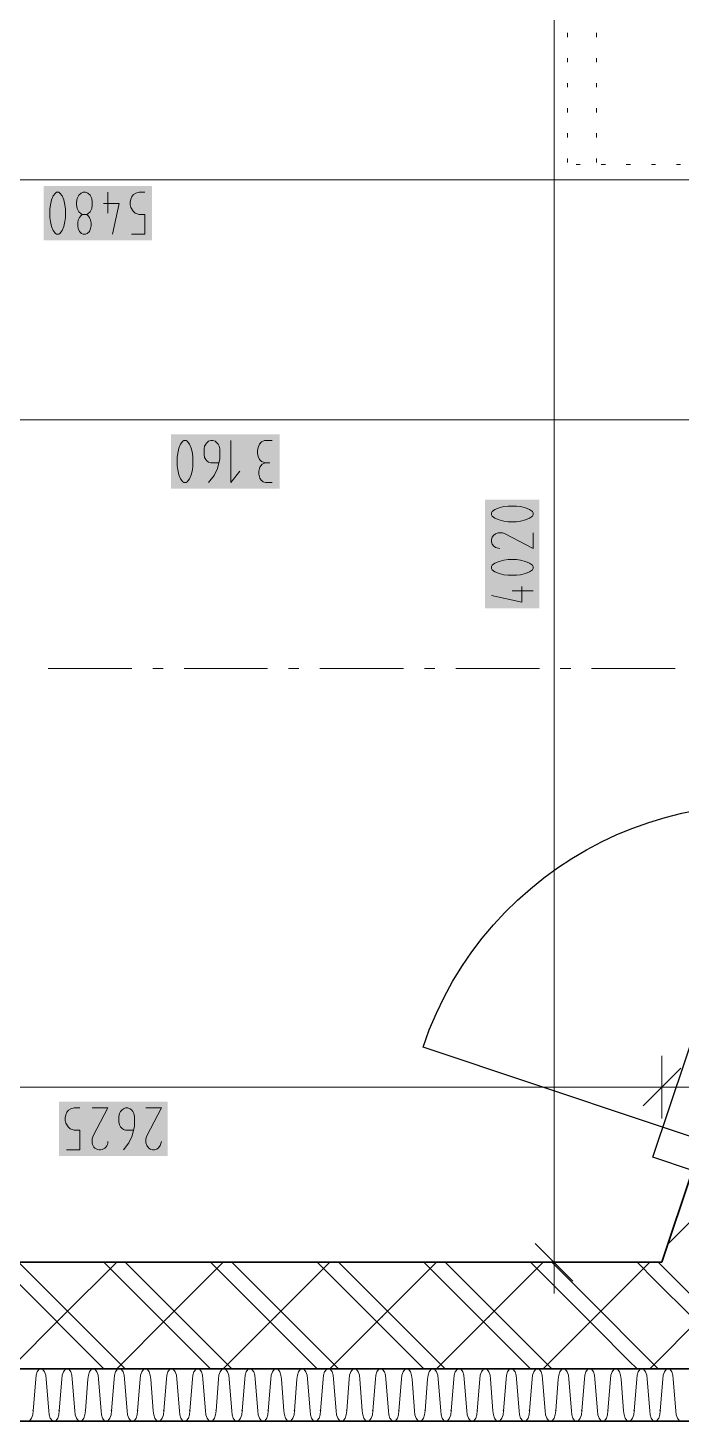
# Model space of a CAD drawing. Header units: millimetres. Extents: x 0 to 594, y 0 to 420.
# Drawn here: x 91.79 to 107.81, y 131.81 to 165.97 of the extents above; entities that cross this region are included whole.
import ezdxf

# ---------------------------------------------------------------- set-up
doc = ezdxf.new("R2010")
doc.units = ezdxf.units.MM
doc.header["$LTSCALE"] = 8
for name, color, linetype in [('PDF_Dvere', 7, 'Continuous'), ('PDF_Koty delkove', 7, 'Continuous'), ('PDF_Nabytek', 7, 'Continuous'), ('PDF_Obecne 0.25', 7, 'Continuous'), ('PDF_Osy hlavni', 7, 'Continuous'), ('PDF_Steny sendvic', 7, 'Continuous')]:
    doc.layers.add(name, color=color, linetype=linetype)

msp = doc.modelspace()

# ---------------------------------------------------------------- linework, layer by layer
at = {"layer": 'PDF_Dvere', "lineweight": 25}
msp.add_lwpolyline([(109.741, 138.219), (101.479, 140.985, -0.414213), (112.507, 146.481)], format="xyb", dxfattribs=at)
at = {"layer": 'PDF_Koty delkove', "lineweight": 18}
for points in [[(104.69, 135.709), (104.69, 156.859), (104.69, 176.913), (104.69, 180.962), (104.69, 182.91), (104.69, 190.29)], [(218.453, 162.251), (216.3, 162.251), (181.655, 162.251), (180.169, 162.251), (153.878, 162.251), (151.726, 162.251), (138.913, 162.251), (136.556, 162.251), (123.744, 162.251), (121.591, 162.251), (65.422, 162.251), (61.629, 162.251), (60.86, 162.251)], [(92.67, 161.755), (92.629, 161.857), (92.575, 161.926), (92.547, 161.943), (92.493, 161.943), (92.465, 161.926), (92.411, 161.857), (92.37, 161.755), (92.343, 161.635), (92.329, 161.532)], [(93.095, 161.413), (93.122, 161.396), (93.232, 161.396), (93.259, 161.413), (93.314, 161.464), (93.355, 161.55), (93.369, 161.635), (93.369, 161.703), (93.355, 161.788), (93.314, 161.874), (93.259, 161.926), (93.204, 161.943), (93.15, 161.943), (93.095, 161.926), (93.04, 161.874), (93, 161.788), (92.986, 161.703)], [(93.752, 161.943), (93.752, 161.431)], [(94.327, 160.918), (94.656, 160.918), (94.656, 161.396), (94.518, 161.396), (94.423, 161.431), (94.368, 161.482), (94.314, 161.567), (94.3, 161.635), (94.3, 161.703), (94.314, 161.772), (94.341, 161.84), (94.382, 161.891), (94.436, 161.926), (94.518, 161.943), (94.656, 161.943)], [(92.329, 161.532), (92.329, 161.327), (92.343, 161.226), (92.37, 161.106), (92.411, 161.003), (92.465, 160.935), (92.493, 160.918), (92.547, 160.918), (92.575, 160.935), (92.629, 161.003), (92.67, 161.106), (92.698, 161.226), (92.712, 161.327), (92.712, 161.532), (92.698, 161.635), (92.67, 161.755)], [(92.986, 161.703), (92.986, 161.635), (93, 161.55), (93.04, 161.464), (93.095, 161.413)], [(93.643, 161.669), (94.026, 161.669), (93.861, 160.918)], [(93.232, 161.396), (93.259, 161.378), (93.3, 161.327), (93.328, 161.259), (93.341, 161.191), (93.341, 161.122), (93.328, 161.054), (93.3, 160.986), (93.245, 160.935), (93.204, 160.918), (93.15, 160.918), (93.109, 160.935), (93.054, 160.986), (93.027, 161.054), (93.013, 161.122), (93.013, 161.191), (93.027, 161.259), (93.054, 161.327), (93.095, 161.378), (93.122, 161.396)], [(121.591, 156.368), (118.339, 156.368), (112.823, 156.368), (80.438, 156.368), (65.422, 156.368)], [(96.466, 155.308), (96.274, 155.308), (96.219, 155.326), (96.178, 155.36), (96.151, 155.395), (96.124, 155.445), (96.11, 155.513), (96.11, 155.65), (96.124, 155.718), (96.151, 155.77), (96.178, 155.804), (96.219, 155.838), (96.274, 155.856), (96.328, 155.856), (96.383, 155.838), (96.425, 155.804), (96.452, 155.77), (96.48, 155.718), (96.494, 155.65), (96.494, 155.411), (96.438, 155.172), (96.356, 155.001), (96.219, 154.831)], [(96.767, 155.856), (96.767, 154.831), (96.986, 155.103)], [(97.78, 155.856), (97.588, 155.856), (97.52, 155.821), (97.465, 155.77), (97.438, 155.685), (97.424, 155.616), (97.424, 155.547), (97.438, 155.462), (97.465, 155.395), (97.52, 155.343)], [(97.78, 154.831), (97.615, 154.831), (97.56, 154.847), (97.506, 154.882), (97.478, 154.933), (97.451, 155.035), (97.451, 155.103), (97.478, 155.206), (97.533, 155.275), (97.615, 155.308), (97.725, 155.308)], [(97.52, 155.343), (97.615, 155.308)], [(103.204, 153.525), (103.169, 153.484), (103.153, 153.429), (103.153, 153.375), (103.169, 153.32), (103.204, 153.279), (103.255, 153.238), (103.357, 153.21)], [(104.178, 153.593), (104.178, 153.21), (103.494, 153.566), (103.426, 153.593), (103.323, 153.593), (103.255, 153.566), (103.204, 153.525)], [(103.904, 152.279), (103.904, 151.896), (103.153, 152.061)], [(104.178, 152.17), (103.665, 152.17)], [(107.334, 140.773), (107.334, 140.004), (107.334, 139.236)], [(107.795, 140.466), (106.872, 139.543)], [(107.334, 140.004), (95.405, 140.004), (80.438, 140.004), (76.543, 140.004)], [(107.334, 140.004), (108.102, 140.004)], [(92.735, 138.467), (93.064, 138.467), (93.064, 138.944), (92.927, 138.944), (92.831, 138.979), (92.776, 139.031), (92.722, 139.116), (92.708, 139.183), (92.708, 139.252), (92.722, 139.321), (92.749, 139.388), (92.79, 139.44), (92.845, 139.474), (92.927, 139.492), (93.064, 139.492)], [(94.378, 138.944), (94.187, 138.944), (94.132, 138.962), (94.09, 138.996), (94.063, 139.031), (94.036, 139.081), (94.022, 139.149), (94.022, 139.286), (94.036, 139.354), (94.063, 139.406), (94.09, 139.44), (94.132, 139.474), (94.187, 139.492), (94.241, 139.492), (94.296, 139.474), (94.337, 139.44), (94.364, 139.406), (94.392, 139.354), (94.406, 139.286), (94.406, 139.047), (94.351, 138.808), (94.269, 138.637), (94.132, 138.467)], [(94.679, 139.492), (95.063, 139.492), (94.706, 138.808), (94.679, 138.739), (94.679, 138.637), (94.706, 138.569), (94.747, 138.518), (94.789, 138.483), (94.844, 138.467), (94.898, 138.467), (94.953, 138.483), (94.994, 138.518), (95.035, 138.569), (95.063, 138.671)], [(105.152, 135.248), (104.229, 136.17)], [(105.459, 135.709), (104.69, 135.709), (103.922, 135.709)], [(104.69, 135.709), (104.69, 134.94)]]:
    msp.add_lwpolyline(points, dxfattribs=at)
for points in [[(95.453, 155.445), (95.453, 155.24), (95.467, 155.138), (95.494, 155.018), (95.535, 154.916), (95.589, 154.847), (95.617, 154.831), (95.671, 154.831), (95.699, 154.847), (95.754, 154.916), (95.795, 155.018), (95.823, 155.138), (95.837, 155.24), (95.837, 155.445), (95.823, 155.547), (95.795, 155.667), (95.754, 155.77), (95.699, 155.838), (95.671, 155.856), (95.617, 155.856), (95.589, 155.838), (95.535, 155.77), (95.494, 155.667), (95.467, 155.547)], [(103.767, 154.25), (103.562, 154.25), (103.46, 154.237), (103.341, 154.209), (103.238, 154.168), (103.169, 154.114), (103.153, 154.086), (103.153, 154.032), (103.169, 154.004), (103.238, 153.95), (103.341, 153.909), (103.46, 153.881), (103.562, 153.867), (103.767, 153.867), (103.869, 153.881), (103.989, 153.909), (104.092, 153.95), (104.161, 154.004), (104.178, 154.032), (104.178, 154.086), (104.161, 154.114), (104.092, 154.168), (103.989, 154.209), (103.869, 154.237)], [(103.767, 152.936), (103.562, 152.936), (103.46, 152.922), (103.341, 152.895), (103.238, 152.854), (103.169, 152.8), (103.153, 152.772), (103.153, 152.718), (103.169, 152.69), (103.238, 152.636), (103.341, 152.595), (103.46, 152.567), (103.562, 152.553), (103.767, 152.553), (103.869, 152.567), (103.989, 152.595), (104.092, 152.636), (104.161, 152.69), (104.178, 152.718), (104.178, 152.772), (104.161, 152.8), (104.092, 152.854), (103.989, 152.895), (103.869, 152.922)]]:
    msp.add_lwpolyline(points, close=True, dxfattribs=at)
msp.add_lwpolyline([(93.365, 139.492), (93.749, 139.492), (93.392, 138.808), (93.365, 138.739), (93.365, 138.637, 0.981661), (93.749, 138.671)], format="xyb", dxfattribs=at)
at = {"layer": 'PDF_Koty delkove', "color": 7, "lineweight": 18, "true_color": 0xffffff, "transparency": 33554559}
for points in [[(94.837, 162.097), (92.175, 162.097), (94.837, 160.764), (92.175, 160.764)], [(97.961, 156.01), (95.299, 156.01), (97.961, 154.677), (95.299, 154.677)], [(104.332, 151.742), (104.332, 154.404), (102.999, 151.742), (102.999, 154.404)], [(95.217, 139.646), (92.555, 139.646), (95.217, 138.313), (92.555, 138.313)]]:
    msp.add_solid(points, dxfattribs=at)
at = {"layer": 'PDF_Nabytek', "lineweight": 13}
for points in [[(105.016, 165.747), (105.016, 165.85)], [(105.733, 165.747), (105.733, 165.85)], [(105.016, 165.132), (105.016, 165.235)], [(105.733, 165.132), (105.733, 165.235)], [(105.016, 164.517), (105.016, 164.62)], [(105.733, 164.517), (105.733, 164.62)], [(105.016, 163.902), (105.016, 164.005)], [(105.733, 163.902), (105.733, 164.005)], [(105.016, 163.287), (105.016, 163.39)], [(105.733, 163.287), (105.733, 163.39)], [(105.016, 162.672), (105.016, 162.775)], [(105.016, 162.623), (105.016, 162.623)], [(105.016, 162.623), (105.016, 162.623)], [(105.334, 162.623), (105.232, 162.623)], [(105.733, 162.672), (105.733, 162.775)], [(105.733, 162.623), (105.733, 162.623)], [(105.949, 162.623), (105.847, 162.623)], [(106.564, 162.623), (106.462, 162.623)], [(107.179, 162.623), (107.077, 162.623)], [(107.794, 162.623), (107.692, 162.623)]]:
    msp.add_lwpolyline(points, dxfattribs=at)
at = {"layer": 'PDF_Obecne 0.25', "lineweight": 25}
msp.add_lwpolyline([(108.088, 137.962), (107.116, 138.287), (110.369, 148.007), (111.341, 147.682)], dxfattribs=at)
at = {"layer": 'PDF_Osy hlavni', "lineweight": 18}
for points in [[(94.337, 150.264), (92.287, 150.264)], [(95.106, 150.264), (94.85, 150.264)], [(97.668, 150.264), (95.618, 150.264)], [(98.437, 150.264), (98.181, 150.264)], [(101, 150.264), (98.95, 150.264)], [(101.768, 150.264), (101.512, 150.264)], [(104.331, 150.264), (102.281, 150.264)], [(105.1, 150.264), (104.843, 150.264)], [(107.662, 150.264), (105.612, 150.264)]]:
    msp.add_lwpolyline(points, dxfattribs=at)
at = {"layer": 'PDF_Steny sendvic', "lineweight": 35}
for points in [[(109.215, 133.095), (106.459, 133.095), (77.824, 133.095), (77.824, 135.709), (77.824, 137.964), (78.183, 137.964), (78.951, 137.964), (80.438, 137.964)], [(108.088, 137.962), (107.334, 135.709)], [(106.459, 133.095), (106.527, 133.095), (109.215, 133.095), (110.566, 137.132)], [(77.824, 135.709), (77.824, 133.095), (106.459, 133.095)], [(107.334, 135.709), (80.438, 135.709)], [(76.543, 133.095), (76.543, 131.814), (108.786, 131.814)]]:
    msp.add_lwpolyline(points, dxfattribs=at)
at = {"layer": 'PDF_Steny sendvic', "lineweight": 9}
for points in [[(107.483, 136.156), (108.317, 136.99), (108.988, 137.661)], [(107.036, 133.095), (108.317, 134.376), (110.311, 136.37)], [(92.374, 134.376), (91.041, 135.709)], [(91.354, 133.095), (92.635, 134.376), (93.968, 135.709)], [(92.635, 134.638), (91.564, 135.709)], [(94.987, 134.376), (93.655, 135.709)], [(93.968, 133.095), (95.249, 134.376), (96.581, 135.709)], [(95.249, 134.638), (94.178, 135.709)], [(97.601, 134.376), (96.269, 135.709)], [(96.581, 133.095), (97.862, 134.376), (99.195, 135.709)], [(97.862, 134.638), (96.791, 135.709)], [(100.215, 134.376), (98.882, 135.709)], [(99.195, 133.095), (100.476, 134.376), (101.809, 135.709)], [(100.476, 134.638), (99.405, 135.709)], [(102.829, 134.376), (101.496, 135.709)], [(101.809, 133.095), (103.09, 134.376), (104.422, 135.709)], [(104.633, 133.095), (103.351, 134.376), (103.09, 134.638), (102.019, 135.709)], [(105.442, 134.376), (104.11, 135.709)], [(104.422, 133.095), (105.704, 134.376), (107.036, 135.709)], [(106.656, 133.685), (105.965, 134.376), (105.704, 134.638), (104.633, 135.709)], [(107.181, 135.252), (106.724, 135.709)], [(107.312, 135.643), (107.246, 135.709)], [(108.579, 134.376), (108.317, 134.638), (107.312, 135.643)], [(108.056, 134.376), (107.181, 135.252)], [(92.896, 134.376), (92.635, 134.638)], [(95.51, 134.376), (95.249, 134.638)], [(98.124, 134.376), (97.862, 134.638)], [(100.738, 134.376), (100.476, 134.638)], [(92.635, 134.115), (92.374, 134.376)], [(94.178, 133.095), (92.896, 134.376)], [(95.249, 134.115), (94.987, 134.376)], [(96.791, 133.095), (95.51, 134.376)], [(97.862, 134.115), (97.601, 134.376)], [(99.405, 133.095), (98.124, 134.376)], [(100.476, 134.115), (100.215, 134.376)], [(102.019, 133.095), (100.738, 134.376)], [(103.09, 134.115), (102.829, 134.376)], [(105.704, 134.115), (105.442, 134.376)], [(93.655, 133.095), (92.635, 134.115)], [(96.269, 133.095), (95.249, 134.115)], [(98.882, 133.095), (97.862, 134.115)], [(101.496, 133.095), (100.476, 134.115)], [(104.11, 133.095), (103.09, 134.115)], [(106.525, 133.293), (105.704, 134.115)], [(107.246, 133.095), (106.656, 133.685)], [(106.724, 133.095), (106.525, 133.293)], [(92.097, 133.095), (92.061, 133.077), (92.02, 133.021), (91.992, 132.937), (91.982, 132.839)], [(92.239, 132.839), (92.229, 132.937), (92.202, 133.021), (92.16, 133.077), (92.124, 133.095)], [(92.738, 133.095), (92.702, 133.077), (92.66, 133.021), (92.632, 132.937), (92.622, 132.839)], [(92.88, 132.839), (92.87, 132.937), (92.842, 133.021), (92.8, 133.077), (92.765, 133.095)], [(93.378, 133.095), (93.343, 133.077), (93.301, 133.021), (93.273, 132.937), (93.263, 132.839)], [(93.521, 132.839), (93.511, 132.937), (93.483, 133.021), (93.441, 133.077), (93.405, 133.095)], [(94.019, 133.095), (93.983, 133.077), (93.941, 133.021), (93.913, 132.937), (93.904, 132.839)], [(94.161, 132.839), (94.151, 132.937), (94.123, 133.021), (94.082, 133.077), (94.046, 133.095)], [(94.624, 133.077), (94.582, 133.021), (94.554, 132.937), (94.544, 132.839)], [(94.66, 133.095), (94.624, 133.077)], [(94.802, 132.839), (94.792, 132.937), (94.764, 133.021), (94.722, 133.077), (94.686, 133.095)], [(95.3, 133.095), (95.264, 133.077), (95.223, 133.021), (95.195, 132.937), (95.185, 132.839)], [(95.442, 132.839), (95.433, 132.937), (95.405, 133.021), (95.363, 133.077), (95.327, 133.095)], [(95.941, 133.095), (95.905, 133.077), (95.863, 133.021), (95.835, 132.937), (95.825, 132.839)], [(96.083, 132.839), (96.073, 132.937), (96.045, 133.021), (96.004, 133.077), (95.968, 133.095)], [(96.581, 133.095), (96.546, 133.077), (96.504, 133.021), (96.476, 132.937), (96.466, 132.839)], [(96.724, 132.839), (96.714, 132.937), (96.686, 133.021), (96.644, 133.077), (96.608, 133.095)], [(97.222, 133.095), (97.186, 133.077), (97.144, 133.021), (97.117, 132.937), (97.107, 132.839)], [(97.327, 133.021), (97.285, 133.077), (97.249, 133.095)], [(97.364, 132.839), (97.354, 132.937), (97.327, 133.021)], [(97.863, 133.095), (97.827, 133.077), (97.785, 133.021), (97.757, 132.937), (97.747, 132.839)], [(98.005, 132.839), (97.995, 132.937), (97.967, 133.021), (97.925, 133.077), (97.89, 133.095)], [(98.503, 133.095), (98.467, 133.077), (98.426, 133.021), (98.398, 132.937), (98.388, 132.839)], [(98.645, 132.839), (98.636, 132.937), (98.608, 133.021), (98.566, 133.077), (98.53, 133.095)], [(99.144, 133.095), (99.108, 133.077), (99.066, 133.021), (99.038, 132.937), (99.029, 132.839)], [(99.286, 132.839), (99.276, 132.937), (99.248, 133.021), (99.207, 133.077), (99.171, 133.095)], [(99.785, 133.095), (99.749, 133.077), (99.707, 133.021), (99.679, 132.937), (99.669, 132.839)], [(99.927, 132.839), (99.917, 132.937), (99.889, 133.021), (99.847, 133.077), (99.811, 133.095)], [(100.425, 133.095), (100.389, 133.077), (100.348, 133.021), (100.32, 132.937), (100.31, 132.839)], [(100.567, 132.839), (100.558, 132.937), (100.53, 133.021), (100.488, 133.077), (100.452, 133.095)], [(101.066, 133.095), (101.03, 133.077), (100.988, 133.021), (100.96, 132.937), (100.95, 132.839)], [(101.208, 132.839), (101.198, 132.937), (101.17, 133.021), (101.128, 133.077), (101.093, 133.095)], [(101.706, 133.095), (101.671, 133.077), (101.629, 133.021), (101.601, 132.937), (101.591, 132.839)], [(101.849, 132.839), (101.839, 132.937), (101.811, 133.021), (101.769, 133.077), (101.733, 133.095)], [(102.347, 133.095), (102.311, 133.077), (102.269, 133.021), (102.241, 132.937), (102.232, 132.839)], [(102.489, 132.839), (102.479, 132.937), (102.451, 133.021), (102.41, 133.077), (102.374, 133.095)], [(102.882, 132.937), (102.872, 132.839)], [(102.988, 133.095), (102.952, 133.077), (102.91, 133.021), (102.882, 132.937)], [(103.13, 132.839), (103.12, 132.937), (103.092, 133.021), (103.05, 133.077), (103.015, 133.095)], [(103.628, 133.095), (103.592, 133.077), (103.551, 133.021), (103.523, 132.937), (103.513, 132.839)], [(103.77, 132.839), (103.761, 132.937), (103.733, 133.021), (103.691, 133.077), (103.655, 133.095)], [(104.269, 133.095), (104.233, 133.077), (104.191, 133.021), (104.163, 132.937), (104.154, 132.839)], [(104.411, 132.839), (104.401, 132.937), (104.373, 133.021), (104.332, 133.077), (104.296, 133.095)], [(104.909, 133.095), (104.874, 133.077), (104.832, 133.021), (104.804, 132.937), (104.794, 132.839)], [(105.052, 132.839), (105.042, 132.937), (105.014, 133.021), (104.972, 133.077), (104.936, 133.095)], [(105.55, 133.095), (105.514, 133.077), (105.473, 133.021), (105.445, 132.937), (105.435, 132.839)], [(105.692, 132.839), (105.683, 132.937), (105.655, 133.021), (105.613, 133.077), (105.577, 133.095)], [(106.191, 133.095), (106.155, 133.077), (106.113, 133.021), (106.085, 132.937), (106.075, 132.839)], [(106.333, 132.839), (106.323, 132.937), (106.295, 133.021), (106.253, 133.077), (106.218, 133.095)], [(106.831, 133.095), (106.796, 133.077), (106.754, 133.021), (106.726, 132.937), (106.716, 132.839)], [(106.974, 132.839), (106.964, 132.937), (106.936, 133.021), (106.894, 133.077), (106.858, 133.095)], [(107.472, 133.095), (107.436, 133.077), (107.394, 133.021), (107.366, 132.937), (107.357, 132.839)], [(107.614, 132.839), (107.604, 132.937), (107.576, 133.021), (107.535, 133.077), (107.499, 133.095)], [(91.982, 132.839), (91.918, 132.07)], [(91.982, 132.839), (91.982, 132.839)], [(92.303, 132.07), (92.239, 132.839)], [(92.622, 132.839), (92.559, 132.07)], [(92.622, 132.839), (92.622, 132.839)], [(92.943, 132.07), (92.88, 132.839)], [(93.263, 132.839), (93.2, 132.07)], [(93.263, 132.839), (93.263, 132.839)], [(93.584, 132.07), (93.521, 132.839)], [(93.904, 132.839), (93.84, 132.07)], [(93.904, 132.839), (93.904, 132.839)], [(94.225, 132.07), (94.161, 132.839)], [(94.544, 132.839), (94.481, 132.07)], [(94.544, 132.839), (94.544, 132.839)], [(94.865, 132.07), (94.802, 132.839)], [(95.185, 132.839), (95.121, 132.07)], [(95.185, 132.839), (95.185, 132.839)], [(95.506, 132.07), (95.442, 132.839)], [(95.825, 132.839), (95.762, 132.07)], [(95.825, 132.839), (95.825, 132.839)], [(96.146, 132.07), (96.083, 132.839)], [(96.466, 132.839), (96.403, 132.07)], [(96.466, 132.839), (96.466, 132.839)], [(96.787, 132.07), (96.724, 132.839)], [(97.107, 132.839), (97.043, 132.07)], [(97.107, 132.839), (97.107, 132.839)], [(97.428, 132.07), (97.364, 132.839)], [(97.747, 132.839), (97.684, 132.07)], [(97.747, 132.839), (97.747, 132.839)], [(97.747, 132.839), (97.747, 132.839)], [(98.068, 132.07), (98.005, 132.839)], [(98.388, 132.839), (98.325, 132.07)], [(98.388, 132.839), (98.388, 132.839)], [(98.709, 132.07), (98.645, 132.839)], [(99.029, 132.839), (98.965, 132.07)], [(99.029, 132.839), (99.029, 132.839)], [(99.35, 132.07), (99.286, 132.839)], [(99.669, 132.839), (99.606, 132.07)], [(99.669, 132.839), (99.669, 132.839)], [(99.99, 132.07), (99.927, 132.839)], [(100.31, 132.839), (100.246, 132.07)], [(100.31, 132.839), (100.31, 132.839)], [(100.631, 132.07), (100.567, 132.839)], [(100.95, 132.839), (100.887, 132.07)], [(100.95, 132.839), (100.95, 132.839)], [(101.271, 132.07), (101.208, 132.839)], [(101.591, 132.839), (101.528, 132.07)], [(101.591, 132.839), (101.591, 132.839)], [(101.912, 132.07), (101.849, 132.839)], [(102.232, 132.839), (102.168, 132.07)], [(102.232, 132.839), (102.232, 132.839)], [(102.553, 132.07), (102.489, 132.839)], [(102.872, 132.839), (102.809, 132.07)], [(102.872, 132.839), (102.872, 132.839)], [(103.193, 132.07), (103.13, 132.839)], [(103.513, 132.839), (103.449, 132.07)], [(103.513, 132.839), (103.513, 132.839)], [(103.834, 132.07), (103.77, 132.839)], [(104.154, 132.839), (104.09, 132.07)], [(104.154, 132.839), (104.154, 132.839)], [(104.475, 132.07), (104.411, 132.839)], [(104.794, 132.839), (104.731, 132.07)], [(104.794, 132.839), (104.794, 132.839)], [(105.115, 132.07), (105.052, 132.839)], [(105.435, 132.839), (105.371, 132.07)], [(105.435, 132.839), (105.435, 132.839)], [(105.756, 132.07), (105.692, 132.839)], [(106.075, 132.839), (106.012, 132.07)], [(106.075, 132.839), (106.075, 132.839)], [(106.396, 132.07), (106.333, 132.839)], [(106.716, 132.839), (106.653, 132.07)], [(106.716, 132.839), (106.716, 132.839)], [(107.037, 132.07), (106.974, 132.839)], [(107.357, 132.839), (107.293, 132.07)], [(107.357, 132.839), (107.357, 132.839)], [(107.678, 132.07), (107.614, 132.839)], [(91.79, 131.814), (91.839, 131.833), (91.881, 131.889), (91.909, 131.972), (91.918, 132.07)], [(92.303, 132.07), (92.312, 131.972), (92.34, 131.889), (92.382, 131.833), (92.431, 131.814)], [(92.431, 131.814), (92.48, 131.833), (92.521, 131.889), (92.549, 131.972), (92.559, 132.07)], [(92.943, 132.07), (92.953, 131.972), (92.981, 131.889), (93.022, 131.833), (93.071, 131.814)], [(93.071, 131.814), (93.12, 131.833), (93.162, 131.889), (93.19, 131.972), (93.2, 132.07)], [(93.584, 132.07), (93.594, 131.972), (93.621, 131.889), (93.663, 131.833), (93.712, 131.814), (93.761, 131.833), (93.803, 131.889), (93.83, 131.972), (93.84, 132.07)], [(94.225, 132.07), (94.234, 131.972), (94.262, 131.889), (94.304, 131.833), (94.353, 131.814)], [(94.353, 131.814), (94.402, 131.833), (94.443, 131.889), (94.471, 131.972), (94.481, 132.07)], [(94.865, 132.07), (94.875, 131.972), (94.903, 131.889), (94.944, 131.833), (94.993, 131.814)], [(94.993, 131.814), (95.042, 131.833), (95.084, 131.889), (95.112, 131.972), (95.121, 132.07)], [(95.506, 132.07), (95.516, 131.972), (95.543, 131.889), (95.585, 131.833), (95.634, 131.814)], [(95.634, 131.814), (95.683, 131.833), (95.725, 131.889), (95.752, 131.972), (95.762, 132.07)], [(96.146, 132.07), (96.156, 131.972), (96.184, 131.889), (96.226, 131.833), (96.275, 131.814)], [(96.275, 131.814), (96.324, 131.833), (96.365, 131.889), (96.393, 131.972), (96.403, 132.07)], [(96.787, 132.07), (96.797, 131.972), (96.825, 131.889), (96.866, 131.833), (96.915, 131.814)], [(96.915, 131.814), (96.964, 131.833), (97.006, 131.889), (97.034, 131.972), (97.043, 132.07)], [(97.428, 132.07), (97.437, 131.972), (97.465, 131.889), (97.507, 131.833), (97.556, 131.814)], [(97.556, 131.814), (97.605, 131.833), (97.646, 131.889), (97.674, 131.972), (97.684, 132.07)], [(98.068, 132.07), (98.078, 131.972), (98.106, 131.889), (98.147, 131.833), (98.196, 131.814)], [(98.196, 131.814), (98.245, 131.833), (98.287, 131.889)], [(98.287, 131.889), (98.315, 131.972), (98.325, 132.07)], [(98.709, 132.07), (98.719, 131.972), (98.746, 131.889), (98.788, 131.833), (98.837, 131.814)], [(98.837, 131.814), (98.886, 131.833), (98.928, 131.889), (98.955, 131.972), (98.965, 132.07)], [(99.35, 132.07), (99.359, 131.972), (99.387, 131.889), (99.429, 131.833), (99.478, 131.814)], [(99.478, 131.814), (99.527, 131.833), (99.568, 131.889), (99.596, 131.972), (99.606, 132.07)], [(99.99, 132.07), (100, 131.972), (100.028, 131.889), (100.069, 131.833), (100.118, 131.814)], [(100.118, 131.814), (100.167, 131.833), (100.209, 131.889), (100.237, 131.972), (100.246, 132.07)], [(100.631, 132.07), (100.641, 131.972), (100.668, 131.889)], [(100.668, 131.889), (100.71, 131.833), (100.759, 131.814)], [(100.759, 131.814), (100.808, 131.833), (100.85, 131.889), (100.877, 131.972), (100.887, 132.07)], [(101.271, 132.07), (101.281, 131.972), (101.309, 131.889), (101.351, 131.833), (101.4, 131.814)], [(101.4, 131.814), (101.449, 131.833), (101.49, 131.889), (101.518, 131.972), (101.528, 132.07)], [(101.912, 132.07), (101.922, 131.972), (101.95, 131.889), (101.991, 131.833), (102.04, 131.814)], [(102.04, 131.814), (102.089, 131.833), (102.131, 131.889), (102.159, 131.972), (102.168, 132.07)], [(102.553, 132.07), (102.562, 131.972), (102.59, 131.889), (102.632, 131.833), (102.681, 131.814)], [(102.681, 131.814), (102.73, 131.833), (102.771, 131.889), (102.799, 131.972), (102.809, 132.07)], [(103.193, 132.07), (103.203, 131.972), (103.231, 131.889), (103.272, 131.833), (103.321, 131.814)], [(103.321, 131.814), (103.37, 131.833), (103.412, 131.889), (103.44, 131.972), (103.449, 132.07)], [(103.834, 132.07), (103.844, 131.972), (103.871, 131.889), (103.913, 131.833), (103.962, 131.814)], [(103.962, 131.814), (104.011, 131.833), (104.053, 131.889), (104.08, 131.972), (104.09, 132.07)], [(104.475, 132.07), (104.484, 131.972), (104.512, 131.889), (104.554, 131.833), (104.603, 131.814)], [(104.603, 131.814), (104.652, 131.833), (104.693, 131.889), (104.721, 131.972), (104.731, 132.07)], [(105.115, 132.07), (105.125, 131.972), (105.153, 131.889), (105.194, 131.833), (105.243, 131.814)], [(105.243, 131.814), (105.292, 131.833), (105.334, 131.889), (105.362, 131.972), (105.371, 132.07)], [(105.756, 132.07), (105.765, 131.972), (105.793, 131.889), (105.835, 131.833), (105.884, 131.814)], [(105.884, 131.814), (105.933, 131.833), (105.974, 131.889), (106.002, 131.972), (106.012, 132.07)], [(106.396, 132.07), (106.406, 131.972), (106.434, 131.889), (106.475, 131.833), (106.524, 131.814)], [(106.524, 131.814), (106.573, 131.833), (106.615, 131.889), (106.643, 131.972), (106.653, 132.07)], [(107.037, 132.07), (107.047, 131.972), (107.074, 131.889), (107.116, 131.833), (107.165, 131.814)], [(107.165, 131.814), (107.214, 131.833), (107.256, 131.889), (107.283, 131.972), (107.293, 132.07)], [(107.678, 132.07), (107.687, 131.972), (107.715, 131.889), (107.757, 131.833), (107.806, 131.814)], [(93.071, 131.814), (93.071, 131.814)]]:
    msp.add_lwpolyline(points, dxfattribs=at)
at = {"layer": 'PDF_Steny sendvic', "lineweight": 9, "transparency": 33554559}
for points in [[(92.635, 134.353), (92.612, 134.376), (92.658, 134.376), (92.635, 134.399)], [(95.249, 134.353), (95.226, 134.376), (95.272, 134.376), (95.249, 134.399)], [(97.862, 134.353), (97.839, 134.376), (97.886, 134.376), (97.862, 134.399)], [(100.476, 134.353), (100.453, 134.376), (100.499, 134.376), (100.476, 134.399)], [(103.09, 134.353), (103.067, 134.376), (103.113, 134.376), (103.09, 134.399)], [(105.704, 134.353), (105.681, 134.376), (105.727, 134.376), (105.704, 134.399)], [(91.918, 132.047), (91.895, 132.07), (91.941, 132.07), (91.918, 132.093)], [(92.559, 132.047), (92.536, 132.07), (92.582, 132.07), (92.559, 132.093)], [(93.2, 132.047), (93.177, 132.07), (93.223, 132.07), (93.2, 132.093)], [(93.84, 132.047), (93.817, 132.07), (93.863, 132.07), (93.84, 132.093)], [(94.481, 132.047), (94.458, 132.07), (94.504, 132.07), (94.481, 132.093)], [(95.121, 132.047), (95.098, 132.07), (95.145, 132.07), (95.121, 132.093)], [(95.762, 132.047), (95.739, 132.07), (95.785, 132.07), (95.762, 132.093)], [(96.403, 132.047), (96.38, 132.07), (96.426, 132.07), (96.403, 132.093)], [(97.043, 132.047), (97.02, 132.07), (97.066, 132.07), (97.043, 132.093)], [(97.684, 132.047), (97.661, 132.07), (97.707, 132.07), (97.684, 132.093)], [(98.325, 132.047), (98.301, 132.07), (98.348, 132.07), (98.325, 132.093)], [(98.965, 132.047), (98.942, 132.07), (98.988, 132.07), (98.965, 132.093)], [(99.606, 132.047), (99.583, 132.07), (99.629, 132.07), (99.606, 132.093)], [(100.246, 132.047), (100.223, 132.07), (100.269, 132.07), (100.246, 132.093)], [(100.887, 132.047), (100.864, 132.07), (100.91, 132.07), (100.887, 132.093)], [(101.528, 132.047), (101.505, 132.07), (101.551, 132.07), (101.528, 132.093)], [(102.168, 132.047), (102.145, 132.07), (102.191, 132.07), (102.168, 132.093)], [(102.809, 132.047), (102.786, 132.07), (102.832, 132.07), (102.809, 132.093)], [(103.449, 132.047), (103.426, 132.07), (103.473, 132.07), (103.449, 132.093)], [(104.09, 132.047), (104.067, 132.07), (104.113, 132.07), (104.09, 132.093)], [(104.731, 132.047), (104.708, 132.07), (104.754, 132.07), (104.731, 132.093)], [(105.371, 132.047), (105.348, 132.07), (105.394, 132.07), (105.371, 132.093)], [(106.012, 132.047), (105.989, 132.07), (106.035, 132.07), (106.012, 132.093)], [(106.653, 132.047), (106.63, 132.07), (106.676, 132.07), (106.653, 132.093)], [(107.293, 132.047), (107.27, 132.07), (107.316, 132.07), (107.293, 132.093)]]:
    msp.add_solid(points, dxfattribs=at)

doc.saveas('drawing.dxf')
